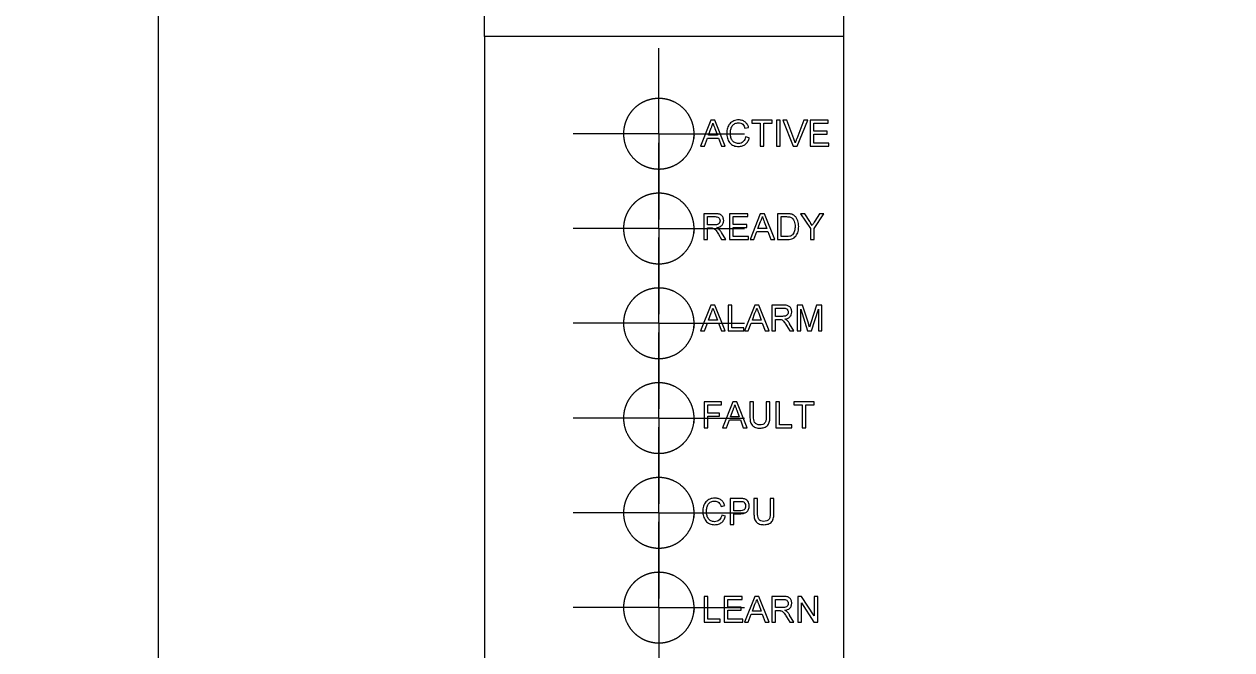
# Model space of a CAD drawing. Header units: millimetres. Extents: x -571 to 210, y 0 to 297.
# Drawn here: x 56.1 to 116, y 204.1 to 235.1 of the extents above; entities that cross this region are included whole.
import ezdxf

# ---------------------------------------------------------------- set-up
doc = ezdxf.new("R2010")
doc.units = ezdxf.units.MM
doc.styles.add('SLDTEXTSTYLE2', font='TXT', dxfattribs={"width": 0.605})
doc.dimstyles.new('SLDDIMSTYLE2', dxfattribs={"dimtxt": 2.568319, "dimasz": 3.5, "dimexe": 0, "dimexo": 0.0625, "dimgap": 0.64208, "dimtad": 2, "dimrnd": 1e-09, "dimzin": 12, "dimdsep": 46, "dimtxsty": 'SLDTEXTSTYLE2', "dimsah": 1, "dimcen": 0.09, "dimadec": 0, "dimazin": 0, "dimtfac": 1, "dimtofl": 0, "dimtmove": 0, "dimatfit": 3, "dimfxl": 1, "dimtolj": 1, "dimtzin": 12, "dimarcsym": 0})
doc.dimstyles.new('SLDDIMSTYLE4', dxfattribs={"dimtxt": 2.568319, "dimasz": 3.5, "dimexe": 0, "dimexo": 0.0625, "dimgap": 0.64208, "dimtad": 2, "dimrnd": 1e-09, "dimzin": 12, "dimdsep": 46, "dimtxsty": 'SLDTEXTSTYLE2', "dimblk1": 'NONE', "dimblk2": 'NONE', "dimsah": 1, "dimcen": 0.09, "dimadec": 0, "dimazin": 0, "dimtfac": 1, "dimtofl": 0, "dimtmove": 0, "dimatfit": 3, "dimldrblk": 'NONE', "dimfxl": 1, "dimtolj": 1, "dimtzin": 12, "dimarcsym": 0})

# ---------------------------------------------------------------- blocks, each defined once
blk = doc.blocks.new('*D5')
at = {"color": 7, "linetype": 'Continuous', "lineweight": 0}
for p, q in [((80.393, 253.925), (61.723, 253.925)), ((62.723, 99.683), (62.723, 253.925)), ((80.893, 99.683), (61.723, 99.683))]:
    blk.add_line(p, q, dxfattribs=at)
for points in [[(62.723, 253.925), (62.185, 250.425), (63.262, 250.425)], [(62.723, 99.683), (63.262, 103.183), (62.185, 103.183)]]:
    blk.add_solid(points, dxfattribs=at)
at = {"color": 7, "linetype": 'Continuous', "lineweight": 0, "insert": (59.313, 172.027), "char_height": 2.6458, "attachment_point": 1, "rotation": 90, "style": 'SLDTEXTSTYLE2'}
blk.add_mtext('154.24', dxfattribs=at)
blk = doc.blocks.new('SW_CENTERMARKSYMBOL_22')
at = {"color": 0, "linetype": 'Continuous', "lineweight": 0}
for p, q in [((0, 2.5), (0, 4.25)), ((0, 0), (0, 2.5)), ((-2.5, 0), (-4.25, 0)), ((0, 0), (-2.5, 0)), ((0, 0), (0, -2.5)), ((0, 0), (2.5, 0)), ((2.5, 0), (4.25, 0)), ((0, -2.5), (0, -4.25))]:
    blk.add_line(p, q, dxfattribs=at)
blk = doc.blocks.new('SW_CENTERMARKSYMBOL_23')
at = {"color": 0, "linetype": 'Continuous', "lineweight": 0}
for p, q in [((0, 2.5), (0, 4.25)), ((0, 0), (0, 2.5)), ((-2.5, 0), (-4.25, 0)), ((0, 0), (-2.5, 0)), ((0, 0), (0, -2.5)), ((0, 0), (2.5, 0)), ((2.5, 0), (4.25, 0)), ((0, -2.5), (0, -4.25))]:
    blk.add_line(p, q, dxfattribs=at)
blk = doc.blocks.new('SW_CENTERMARKSYMBOL_24')
at = {"color": 0, "linetype": 'Continuous', "lineweight": 0}
for p, q in [((0, 2.5), (0, 4.25)), ((0, 0), (0, 2.5)), ((-2.5, 0), (-4.25, 0)), ((0, 0), (-2.5, 0)), ((0, 0), (0, -2.5)), ((0, 0), (2.5, 0)), ((2.5, 0), (4.25, 0)), ((0, -2.5), (0, -4.25))]:
    blk.add_line(p, q, dxfattribs=at)
blk = doc.blocks.new('SW_CENTERMARKSYMBOL_25')
at = {"color": 0, "linetype": 'Continuous', "lineweight": 0}
for p, q in [((0, 2.5), (0, 4.25)), ((0, 0), (0, 2.5)), ((-2.5, 0), (-4.25, 0)), ((0, 0), (-2.5, 0)), ((0, 0), (0, -2.5)), ((0, 0), (2.5, 0)), ((2.5, 0), (4.25, 0)), ((0, -2.5), (0, -4.25))]:
    blk.add_line(p, q, dxfattribs=at)
blk = doc.blocks.new('SW_CENTERMARKSYMBOL_26')
at = {"color": 0, "linetype": 'Continuous', "lineweight": 0}
for p, q in [((0, 2.5), (0, 4.25)), ((0, 0), (0, 2.5)), ((-2.5, 0), (-4.25, 0)), ((0, 0), (-2.5, 0)), ((0, 0), (0, -2.5)), ((0, 0), (2.5, 0)), ((2.5, 0), (4.25, 0)), ((0, -2.5), (0, -4.25))]:
    blk.add_line(p, q, dxfattribs=at)
blk = doc.blocks.new('SW_CENTERMARKSYMBOL_27')
at = {"color": 0, "linetype": 'Continuous', "lineweight": 0}
for p, q in [((0, 2.5), (0, 4.25)), ((0, 0), (0, 2.5)), ((-2.5, 0), (-4.25, 0)), ((0, 0), (-2.5, 0)), ((0, 0), (0, -2.5)), ((0, 0), (2.5, 0)), ((2.5, 0), (4.25, 0)), ((0, -2.5), (0, -4.25))]:
    blk.add_line(p, q, dxfattribs=at)
blk = doc.blocks.new('*D36')
at = {"color": 7, "linetype": 'Continuous', "lineweight": 0, "attachment_point": 1, "rotation": 355.78908, "style": 'SLDTEXTSTYLE2'}
for s, insert, char_height in [('R', (118.071, 187.237), 2.646), ('719.48', (120.608, 187.05), 2.6458)]:
    blk.add_mtext(s, dxfattribs=dict(at, insert=insert, char_height=char_height))
blk = doc.blocks.new('_NONE')

msp = doc.modelspace()

# ---------------------------------------------------------------- linework, layer by layer
at = {"color": 7, "linetype": 'Continuous', "lineweight": 15}
for p, q in [((78.893, 234.525), (78.893, 251.425)), ((96.703, 251.425), (96.703, 234.525)), ((96.703, 234.525), (78.893, 234.525)), ((78.893, 234.525), (78.893, 102.631)), ((96.703, 234.525), (96.703, 102.631)), ((90.125, 230.375), (89.615, 229.091)), ((90.008, 229.634), (90.139, 229.99)), ((90.329, 230.375), (90.125, 230.375)), ((90.839, 229.091), (90.329, 230.375)), ((91.816, 229.98), (91.997, 230.018)), ((93.166, 230.375), (92.161, 230.375)), ((92.161, 230.375), (92.161, 230.227)), ((92.161, 230.227), (92.573, 230.227)), ((92.573, 230.227), (92.573, 229.091)), ((92.754, 230.227), (93.166, 230.227)), ((92.754, 229.091), (92.754, 230.227)), ((93.166, 230.227), (93.166, 230.375)), ((93.561, 230.375), (93.38, 230.375)), ((93.38, 230.375), (93.38, 229.091)), ((93.561, 229.091), (93.561, 230.375)), ((93.89, 230.375), (93.694, 230.375)), ((93.694, 230.375), (94.212, 229.091)), ((94.239, 229.455), (93.89, 230.375)), ((94.73, 230.375), (94.38, 229.455)), ((94.408, 229.091), (94.926, 230.375)), ((94.926, 230.375), (94.73, 230.375)), ((95.948, 230.375), (95.043, 230.375)), ((95.043, 230.375), (95.043, 229.091)), ((95.224, 230.227), (95.948, 230.227)), ((95.224, 229.832), (95.224, 230.227)), ((95.948, 230.227), (95.948, 230.375)), ((89.807, 229.091), (89.953, 229.486)), ((89.953, 229.486), (90.501, 229.486)), ((90.446, 229.634), (90.008, 229.634)), ((90.321, 229.972), (90.446, 229.634)), ((90.501, 229.486), (90.647, 229.091)), ((92.03, 229.502), (91.849, 229.544)), ((95.899, 229.832), (95.224, 229.832)), ((95.224, 229.684), (95.899, 229.684)), ((95.224, 229.239), (95.224, 229.684)), ((95.899, 229.684), (95.899, 229.832)), ((89.615, 229.091), (89.807, 229.091)), ((90.647, 229.091), (90.839, 229.091)), ((92.573, 229.091), (92.754, 229.091)), ((93.38, 229.091), (93.561, 229.091)), ((94.212, 229.091), (94.408, 229.091)), ((95.043, 229.091), (95.981, 229.091)), ((95.981, 229.239), (95.224, 229.239)), ((95.981, 229.091), (95.981, 229.239)), ((89.771, 225.741), (89.771, 224.457)), ((90.329, 225.741), (89.771, 225.741)), ((89.952, 225.593), (90.335, 225.593)), ((89.952, 225.181), (89.952, 225.593)), ((91.961, 225.741), (91.056, 225.741)), ((91.056, 225.741), (91.056, 224.457)), ((91.237, 225.593), (91.961, 225.593)), ((91.237, 225.198), (91.237, 225.593)), ((91.912, 225.198), (91.237, 225.198)), ((91.912, 225.049), (91.912, 225.198)), ((91.961, 225.593), (91.961, 225.741)), ((92.575, 225.741), (92.065, 224.457)), ((92.458, 225), (92.589, 225.356)), ((92.779, 225.741), (92.575, 225.741)), ((92.772, 225.338), (92.896, 225)), ((93.289, 224.457), (92.779, 225.741)), ((93.426, 225.741), (93.426, 224.457)), ((93.865, 225.741), (93.426, 225.741)), ((93.607, 225.593), (93.868, 225.593)), ((93.607, 224.605), (93.607, 225.593)), ((94.564, 225.741), (95.058, 225.001)), ((94.778, 225.741), (94.564, 225.741)), ((95.027, 225.348), (94.778, 225.741)), ((95.239, 225.001), (95.733, 225.741)), ((95.519, 225.741), (95.279, 225.363)), ((95.733, 225.741), (95.519, 225.741)), ((90.296, 225.181), (89.952, 225.181)), ((89.952, 225.033), (90.138, 225.033)), ((89.952, 224.457), (89.952, 225.033)), ((90.497, 224.728), (90.657, 224.457)), ((90.864, 224.457), (90.654, 224.811)), ((91.237, 225.049), (91.912, 225.049)), ((91.237, 224.605), (91.237, 225.049)), ((91.994, 224.605), (91.237, 224.605)), ((91.994, 224.457), (91.994, 224.605)), ((92.257, 224.457), (92.404, 224.852)), ((92.404, 224.852), (92.951, 224.852)), ((92.896, 225), (92.458, 225)), ((92.951, 224.852), (93.097, 224.457)), ((93.872, 224.605), (93.607, 224.605)), ((95.058, 225.001), (95.058, 224.457)), ((95.239, 224.457), (95.239, 225.001)), ((89.771, 224.457), (89.952, 224.457)), ((90.657, 224.457), (90.864, 224.457)), ((91.056, 224.457), (91.994, 224.457)), ((92.065, 224.457), (92.257, 224.457)), ((93.097, 224.457), (93.289, 224.457)), ((93.426, 224.457), (93.886, 224.457)), ((95.058, 224.457), (95.239, 224.457)), ((90.125, 221.208), (89.615, 219.924)), ((90.329, 221.208), (90.125, 221.208)), ((90.839, 219.924), (90.329, 221.208)), ((90.976, 221.208), (90.976, 219.924)), ((91.157, 221.208), (90.976, 221.208)), ((91.157, 220.072), (91.157, 221.208)), ((92.298, 221.208), (91.788, 219.924)), ((92.502, 221.208), (92.298, 221.208)), ((93.012, 219.924), (92.502, 221.208)), ((93.149, 221.208), (93.149, 219.924)), ((93.706, 221.208), (93.149, 221.208)), ((93.33, 221.06), (93.713, 221.06)), ((93.33, 220.648), (93.33, 221.06)), ((94.401, 221.208), (94.401, 219.924)), ((94.673, 221.208), (94.401, 221.208)), ((94.582, 221.01), (94.922, 219.924)), ((94.582, 219.924), (94.582, 221.01)), ((94.96, 220.307), (94.673, 221.208)), ((95.365, 221.208), (95.081, 220.322)), ((95.112, 219.924), (95.454, 221.01)), ((95.635, 221.208), (95.365, 221.208)), ((95.454, 221.01), (95.454, 219.924)), ((95.635, 219.924), (95.635, 221.208)), ((90.008, 220.467), (90.139, 220.822)), ((90.446, 220.467), (90.008, 220.467)), ((90.321, 220.804), (90.446, 220.467)), ((92.181, 220.467), (92.312, 220.822)), ((92.619, 220.467), (92.181, 220.467)), ((92.495, 220.804), (92.619, 220.467)), ((93.674, 220.648), (93.33, 220.648)), ((93.33, 220.5), (93.516, 220.5)), ((93.33, 219.924), (93.33, 220.5)), ((89.615, 219.924), (89.807, 219.924)), ((89.807, 219.924), (89.953, 220.319)), ((89.953, 220.319), (90.501, 220.319)), ((90.501, 220.319), (90.647, 219.924)), ((90.647, 219.924), (90.839, 219.924)), ((90.976, 219.924), (91.766, 219.924)), ((91.766, 220.072), (91.157, 220.072)), ((91.766, 219.924), (91.766, 220.072)), ((91.788, 219.924), (91.98, 219.924)), ((91.98, 219.924), (92.126, 220.319)), ((92.126, 220.319), (92.674, 220.319)), ((92.674, 220.319), (92.82, 219.924)), ((92.82, 219.924), (93.012, 219.924)), ((93.149, 219.924), (93.33, 219.924)), ((93.875, 220.195), (94.035, 219.924)), ((94.242, 219.924), (94.032, 220.278)), ((94.035, 219.924), (94.242, 219.924)), ((94.401, 219.924), (94.582, 219.924)), ((94.922, 219.924), (95.112, 219.924)), ((95.454, 219.924), (95.635, 219.924)), ((89.791, 216.405), (89.791, 215.121)), ((90.647, 216.405), (89.791, 216.405)), ((89.972, 216.257), (90.647, 216.257)), ((89.972, 215.845), (89.972, 216.257)), ((90.647, 216.257), (90.647, 216.405)), ((91.211, 216.405), (90.702, 215.121)), ((91.416, 216.405), (91.211, 216.405)), ((91.926, 215.121), (91.416, 216.405)), ((92.063, 216.405), (92.063, 215.666)), ((92.244, 216.405), (92.063, 216.405)), ((92.244, 215.675), (92.244, 216.405)), ((93.05, 216.405), (92.869, 216.405)), ((92.869, 216.405), (92.869, 215.675)), ((93.05, 215.666), (93.05, 216.405)), ((93.347, 216.405), (93.347, 215.121)), ((93.528, 216.405), (93.347, 216.405)), ((93.528, 215.269), (93.528, 216.405)), ((94.236, 216.405), (94.236, 216.257)), ((95.24, 216.405), (94.236, 216.405)), ((94.236, 216.257), (94.647, 216.257)), ((94.647, 216.257), (94.647, 215.121)), ((94.829, 216.257), (95.24, 216.257)), ((94.829, 215.121), (94.829, 216.257)), ((95.24, 216.257), (95.24, 216.405)), ((90.548, 215.845), (89.972, 215.845)), ((89.972, 215.697), (90.548, 215.697)), ((89.972, 215.121), (89.972, 215.697)), ((90.548, 215.697), (90.548, 215.845)), ((91.094, 215.664), (91.226, 216.02)), ((91.533, 215.664), (91.094, 215.664)), ((91.408, 216.002), (91.533, 215.664)), ((89.791, 215.121), (89.972, 215.121)), ((90.702, 215.121), (90.894, 215.121)), ((90.894, 215.121), (91.04, 215.516)), ((91.04, 215.516), (91.587, 215.516)), ((91.587, 215.516), (91.733, 215.121)), ((91.733, 215.121), (91.926, 215.121)), ((93.347, 215.121), (94.137, 215.121)), ((94.137, 215.269), (93.528, 215.269)), ((94.137, 215.121), (94.137, 215.269)), ((94.647, 215.121), (94.829, 215.121)), ((91.075, 211.618), (91.075, 210.334)), ((91.547, 211.618), (91.075, 211.618)), ((91.256, 211.47), (91.563, 211.47)), ((91.256, 211.009), (91.256, 211.47)), ((92.26, 211.618), (92.26, 210.88)), ((92.441, 211.618), (92.26, 211.618)), ((92.441, 210.888), (92.441, 211.618)), ((93.248, 211.618), (93.067, 211.618)), ((93.067, 211.618), (93.067, 210.888)), ((93.248, 210.88), (93.248, 211.618)), ((90.63, 211.223), (90.811, 211.262)), ((91.566, 211.009), (91.256, 211.009)), ((91.256, 210.861), (91.571, 210.861)), ((91.256, 210.334), (91.256, 210.861)), ((90.844, 210.745), (90.663, 210.787)), ((91.075, 210.334), (91.256, 210.334)), ((89.791, 206.763), (89.791, 205.479)), ((89.972, 206.763), (89.791, 206.763)), ((89.972, 205.627), (89.972, 206.763)), ((91.684, 206.763), (90.779, 206.763)), ((90.779, 206.763), (90.779, 205.479)), ((91.684, 206.615), (91.684, 206.763)), ((92.298, 206.763), (91.788, 205.479)), ((92.502, 206.763), (92.298, 206.763)), ((93.012, 205.479), (92.502, 206.763)), ((93.149, 206.763), (93.149, 205.479)), ((93.706, 206.763), (93.149, 206.763)), ((94.433, 206.763), (94.433, 205.479)), ((94.625, 206.763), (94.433, 206.763)), ((95.24, 205.805), (94.625, 206.763)), ((95.421, 206.763), (95.24, 206.763)), ((95.24, 206.763), (95.24, 205.805)), ((95.421, 205.479), (95.421, 206.763)), ((90.96, 206.615), (91.684, 206.615)), ((90.96, 206.22), (90.96, 206.615)), ((91.635, 206.22), (90.96, 206.22)), ((90.96, 206.072), (91.635, 206.072)), ((90.96, 205.627), (90.96, 206.072)), ((91.635, 206.072), (91.635, 206.22)), ((92.181, 206.022), (92.312, 206.378)), ((92.495, 206.36), (92.619, 206.022)), ((93.33, 206.615), (93.713, 206.615)), ((93.33, 206.204), (93.33, 206.615)), ((93.674, 206.204), (93.33, 206.204)), ((93.33, 206.055), (93.516, 206.055)), ((93.33, 205.479), (93.33, 206.055)), ((94.615, 206.437), (95.23, 205.479)), ((94.615, 205.479), (94.615, 206.437)), ((89.791, 205.479), (90.581, 205.479)), ((90.581, 205.627), (89.972, 205.627)), ((90.581, 205.479), (90.581, 205.627)), ((90.779, 205.479), (91.717, 205.479)), ((91.717, 205.627), (90.96, 205.627)), ((91.717, 205.479), (91.717, 205.627)), ((91.788, 205.479), (91.98, 205.479)), ((91.98, 205.479), (92.126, 205.874)), ((92.126, 205.874), (92.674, 205.874)), ((92.619, 206.022), (92.181, 206.022)), ((92.674, 205.874), (92.82, 205.479)), ((92.82, 205.479), (93.012, 205.479)), ((93.149, 205.479), (93.33, 205.479)), ((93.875, 205.75), (94.035, 205.479)), ((94.242, 205.479), (94.032, 205.834)), ((94.035, 205.479), (94.242, 205.479)), ((94.433, 205.479), (94.615, 205.479)), ((95.23, 205.479), (95.421, 205.479))]:
    msp.add_line(p, q, dxfattribs=at)
for points, knots in [([(89.293, 229.474), (89.293, 229.82), (89.281, 229.934), (89.237, 230.158), (89.203, 230.269), (89.115, 230.481), (89.062, 230.581), (88.935, 230.771), (88.861, 230.862), (88.618, 231.104), (88.423, 231.234), (88.002, 231.409), (87.772, 231.455), (87.429, 231.455), (87.313, 231.443), (87.089, 231.399), (86.98, 231.366), (86.768, 231.278), (86.665, 231.223), (86.476, 231.097), (86.387, 231.024), (86.224, 230.861), (86.151, 230.773), (86.025, 230.583), (85.97, 230.481), (85.882, 230.269), (85.849, 230.16), (85.804, 229.936), (85.793, 229.82), (85.792, 229.477), (85.838, 229.247), (86.012, 228.825), (86.143, 228.63), (86.384, 228.388), (86.474, 228.314), (86.665, 228.186), (86.765, 228.133), (86.977, 228.045), (87.088, 228.011), (87.312, 227.966), (87.425, 227.955), (87.772, 227.954), (87.999, 228), (88.317, 228.131), (88.418, 228.185), (88.608, 228.312), (88.698, 228.386), (88.941, 228.628), (89.071, 228.823), (89.246, 229.244), (89.293, 229.474), (89.293, 229.82)], [-0.0625, -0.0625, 0, 0, 0.03125, 0.03125, 0.0625, 0.0625, 0.09375, 0.09375, 0.125, 0.125, 0.1875, 0.1875, 0.25, 0.25, 0.28125, 0.28125, 0.3125, 0.3125, 0.34375, 0.34375, 0.375, 0.375, 0.40625, 0.40625, 0.4375, 0.4375, 0.46875, 0.46875, 0.5, 0.5, 0.5625, 0.5625, 0.625, 0.625, 0.65625, 0.65625, 0.6875, 0.6875, 0.71875, 0.71875, 0.75, 0.75, 0.8125, 0.8125, 0.84375, 0.84375, 0.875, 0.875, 0.9375, 0.9375, 1, 1, 1.03125, 1.03125]), ([(90.139, 229.99), (90.149, 230.009), (90.158, 230.028), (90.167, 230.047), (90.176, 230.066), (90.184, 230.086), (90.191, 230.106), (90.206, 230.145), (90.217, 230.186), (90.227, 230.227)], [0, 0, 0, 0, 0.0000634621, 0.0000634621, 0.0000634621, 0.000126978, 0.000126978, 0.000126978, 0.0002537667, 0.0002537667, 0.0002537667, 0.0002537667]), ([(90.227, 230.227), (90.235, 230.206), (90.243, 230.185), (90.251, 230.163), (90.258, 230.142), (90.266, 230.121), (90.274, 230.099), (90.29, 230.057), (90.306, 230.014), (90.321, 229.972)], [0, 0, 0, 0, 0.0000680315, 0.0000680315, 0.0000680315, 0.0001360591, 0.0001360591, 0.0001360591, 0.0002720901, 0.0002720901, 0.0002720901, 0.0002720901]), ([(91.502, 230.392), (91.419, 230.39), (91.339, 230.377), (91.185, 230.314), (91.115, 230.266), (91.007, 230.141), (90.968, 230.066), (90.92, 229.909), (90.912, 229.825), (90.91, 229.743)], [0, 0, 0, 0, 0.25, 0.25, 0.5, 0.5, 0.75, 0.75, 1, 1, 1, 1]), ([(91.091, 229.743), (91.093, 229.804), (91.098, 229.864), (91.125, 229.982), (91.145, 230.04), (91.215, 230.141), (91.262, 230.181), (91.371, 230.233), (91.432, 230.243), (91.493, 230.243)], [0, 0, 0, 0, 0.25, 0.25, 0.5, 0.5, 0.75, 0.75, 1, 1, 1, 1]), ([(91.493, 230.243), (91.531, 230.243), (91.568, 230.239), (91.64, 230.216), (91.674, 230.198), (91.76, 230.123), (91.793, 230.052), (91.816, 229.98)], [0, 0, 0, 0, 0.25, 0.25, 0.5, 0.5, 1, 1, 1, 1]), ([(91.997, 230.018), (91.98, 230.072), (91.96, 230.124), (91.901, 230.218), (91.862, 230.26), (91.773, 230.328), (91.722, 230.354), (91.615, 230.385), (91.558, 230.391), (91.502, 230.392)], [0, 0, 0, 0, 0.25, 0.25, 0.5, 0.5, 0.75, 0.75, 1, 1, 1, 1]), ([(90.91, 229.743), (90.911, 229.658), (90.921, 229.574), (90.968, 229.412), (91.003, 229.333), (91.108, 229.199), (91.177, 229.146), (91.335, 229.085), (91.421, 229.076), (91.505, 229.075)], [0, 0, 0, 0, 0.25, 0.25, 0.5, 0.5, 0.75, 0.75, 1, 1, 1, 1]), ([(91.489, 229.223), (91.427, 229.224), (91.366, 229.237), (91.256, 229.293), (91.208, 229.334), (91.141, 229.438), (91.122, 229.498), (91.097, 229.619), (91.092, 229.681), (91.091, 229.743)], [0, 0, 0, 0, 0.25, 0.25, 0.5, 0.5, 0.75, 0.75, 1, 1, 1, 1]), ([(91.849, 229.544), (91.839, 229.501), (91.826, 229.459), (91.789, 229.38), (91.763, 229.344), (91.698, 229.283), (91.661, 229.26), (91.577, 229.229), (91.533, 229.224), (91.489, 229.223)], [0, 0, 0, 0, 0.25, 0.25, 0.5, 0.5, 0.75, 0.75, 1, 1, 1, 1]), ([(91.505, 229.075), (91.567, 229.076), (91.628, 229.082), (91.745, 229.12), (91.8, 229.15), (91.895, 229.229), (91.933, 229.278), (91.994, 229.385), (92.014, 229.443), (92.03, 229.502)], [0, 0, 0, 0, 0.25, 0.25, 0.5, 0.5, 0.75, 0.75, 1, 1, 1, 1]), ([(94.31, 229.247), (94.305, 229.265), (94.299, 229.282), (94.294, 229.3), (94.289, 229.317), (94.283, 229.335), (94.277, 229.352), (94.265, 229.386), (94.252, 229.421), (94.239, 229.455)], [0, 0, 0, 0, 0.0000547703, 0.0000547703, 0.0000547703, 0.0001095465, 0.0001095465, 0.0001095465, 0.0002190706, 0.0002190706, 0.0002190706, 0.0002190706]), ([(94.38, 229.455), (94.373, 229.438), (94.367, 229.421), (94.361, 229.403), (94.355, 229.386), (94.348, 229.369), (94.343, 229.352), (94.331, 229.317), (94.32, 229.282), (94.31, 229.247)], [0, 0, 0, 0, 0.000054714, 0.000054714, 0.000054714, 0.000109433, 0.000109433, 0.000109433, 0.000218824, 0.000218824, 0.000218824, 0.000218824]), ([(89.293, 224.774), (89.293, 225.12), (89.281, 225.234), (89.237, 225.458), (89.203, 225.569), (89.115, 225.781), (89.062, 225.881), (88.935, 226.071), (88.861, 226.162), (88.618, 226.404), (88.423, 226.534), (88.002, 226.709), (87.772, 226.755), (87.429, 226.755), (87.313, 226.743), (87.089, 226.699), (86.98, 226.666), (86.768, 226.578), (86.665, 226.523), (86.476, 226.397), (86.387, 226.324), (86.224, 226.161), (86.151, 226.073), (86.025, 225.883), (85.97, 225.781), (85.882, 225.569), (85.849, 225.46), (85.804, 225.235), (85.793, 225.12), (85.792, 224.777), (85.838, 224.547), (86.012, 224.125), (86.143, 223.93), (86.384, 223.688), (86.474, 223.614), (86.665, 223.486), (86.765, 223.433), (86.977, 223.345), (87.088, 223.311), (87.312, 223.266), (87.425, 223.255), (87.772, 223.254), (87.999, 223.3), (88.317, 223.431), (88.418, 223.485), (88.608, 223.612), (88.698, 223.686), (88.941, 223.928), (89.071, 224.123), (89.246, 224.544), (89.293, 224.774), (89.293, 225.12)], [-0.0625, -0.0625, 0, 0, 0.03125, 0.03125, 0.0625, 0.0625, 0.09375, 0.09375, 0.125, 0.125, 0.1875, 0.1875, 0.25, 0.25, 0.28125, 0.28125, 0.3125, 0.3125, 0.34375, 0.34375, 0.375, 0.375, 0.40625, 0.40625, 0.4375, 0.4375, 0.46875, 0.46875, 0.5, 0.5, 0.5625, 0.5625, 0.625, 0.625, 0.65625, 0.65625, 0.6875, 0.6875, 0.71875, 0.71875, 0.75, 0.75, 0.8125, 0.8125, 0.84375, 0.84375, 0.875, 0.875, 0.9375, 0.9375, 1, 1, 1.03125, 1.03125]), ([(90.578, 225.391), (90.577, 225.357), (90.571, 225.324), (90.542, 225.263), (90.52, 225.237), (90.463, 225.201), (90.43, 225.192), (90.363, 225.183), (90.33, 225.182), (90.296, 225.181)], [0, 0, 0, 0, 0.25, 0.25, 0.5, 0.5, 0.75, 0.75, 1, 1, 1, 1]), ([(90.759, 225.395), (90.758, 225.448), (90.749, 225.5), (90.707, 225.597), (90.675, 225.642), (90.591, 225.705), (90.538, 225.721), (90.434, 225.739), (90.381, 225.741), (90.329, 225.741)], [0, 0, 0, 0, 0.25, 0.25, 0.5, 0.5, 0.75, 0.75, 1, 1, 1, 1]), ([(90.335, 225.593), (90.395, 225.592), (90.458, 225.585), (90.529, 225.53), (90.548, 225.505), (90.573, 225.451), (90.577, 225.421), (90.578, 225.391)], [0, 0, 0, 0, 0.5, 0.5, 0.75, 0.75, 1, 1, 1, 1]), ([(90.419, 225.049), (90.463, 225.057), (90.506, 225.065), (90.588, 225.098), (90.629, 225.121), (90.693, 225.183), (90.719, 225.221), (90.752, 225.305), (90.758, 225.349), (90.759, 225.395)], [0, 0, 0, 0, 0.25, 0.25, 0.5, 0.5, 0.75, 0.75, 1, 1, 1, 1]), ([(92.589, 225.356), (92.599, 225.374), (92.608, 225.393), (92.617, 225.413), (92.626, 225.432), (92.634, 225.452), (92.641, 225.471), (92.656, 225.511), (92.667, 225.552), (92.677, 225.593)], [0, 0, 0, 0, 0.0000634621, 0.0000634621, 0.0000634621, 0.000126978, 0.000126978, 0.000126978, 0.0002537801, 0.0002537801, 0.0002537801, 0.0002537801]), ([(92.677, 225.593), (92.685, 225.571), (92.693, 225.55), (92.701, 225.529), (92.709, 225.508), (92.716, 225.486), (92.724, 225.465), (92.74, 225.423), (92.756, 225.38), (92.772, 225.338)], [0, 0, 0, 0, 0.0000680315, 0.0000680315, 0.0000680315, 0.0001360591, 0.0001360591, 0.0001360591, 0.0002721045, 0.0002721045, 0.0002721045, 0.0002721045]), ([(94.092, 225.722), (94.074, 225.727), (94.055, 225.73), (94.036, 225.732), (94.017, 225.735), (93.998, 225.736), (93.979, 225.738), (93.941, 225.74), (93.903, 225.741), (93.865, 225.741)], [0, 0, 0, 0, 0.000057111, 0.000057111, 0.000057111, 0.0001141291, 0.0001141291, 0.0001141291, 0.0002279066, 0.0002279066, 0.0002279066, 0.0002279066]), ([(94.08, 225.566), (94.163, 225.53), (94.224, 225.456), (94.292, 225.29), (94.298, 225.198), (94.299, 225.109)], [0, 0, 0, 0, 0.5, 0.5, 1, 1, 1, 1]), ([(94.279, 225.631), (94.252, 225.652), (94.223, 225.673), (94.16, 225.704), (94.126, 225.714), (94.092, 225.722)], [0, 0, 0, 0, 0.5, 0.5, 1, 1, 1, 1]), ([(94.48, 225.106), (94.479, 225.203), (94.468, 225.301), (94.422, 225.436), (94.401, 225.481), (94.348, 225.563), (94.316, 225.598), (94.279, 225.631)], [0, 0, 0, 0, 0.5, 0.5, 0.75, 0.75, 1, 1, 1, 1]), ([(95.149, 225.157), (95.129, 225.189), (95.108, 225.221), (95.088, 225.253), (95.078, 225.269), (95.068, 225.285), (95.058, 225.301), (95.048, 225.317), (95.038, 225.332), (95.027, 225.348)], [0, 0, 0, 0, 0.0001132251, 0.0001132251, 0.0001132251, 0.000169838, 0.000169838, 0.000169838, 0.0002264509, 0.0002264509, 0.0002264509, 0.0002264509]), ([(95.279, 225.363), (95.258, 225.329), (95.236, 225.294), (95.214, 225.26), (95.203, 225.243), (95.192, 225.226), (95.182, 225.209), (95.171, 225.191), (95.16, 225.174), (95.149, 225.157)], [0, 0, 0, 0, 0.0001218969, 0.0001218969, 0.0001218969, 0.0001828456, 0.0001828456, 0.0001828456, 0.0002437946, 0.0002437946, 0.0002437946, 0.0002437946]), ([(90.138, 225.033), (90.145, 225.033), (90.153, 225.033), (90.16, 225.033), (90.168, 225.033), (90.175, 225.032), (90.183, 225.032), (90.198, 225.031), (90.213, 225.03), (90.227, 225.027)], [0, 0, 0, 0, 0.00002242502, 0.00002242502, 0.00002242502, 0.00004485882, 0.00004485882, 0.00004485882, 0.00008961254, 0.00008961254, 0.00008961254, 0.00008961254]), ([(90.227, 225.027), (90.26, 225.017), (90.291, 225.002), (90.344, 224.957), (90.365, 224.929), (90.426, 224.846), (90.461, 224.787), (90.497, 224.728)], [0, 0, 0, 0, 0.25, 0.25, 0.5, 0.5, 1, 1, 1, 1]), ([(90.518, 224.986), (90.511, 224.993), (90.503, 224.999), (90.495, 225.005), (90.487, 225.011), (90.479, 225.016), (90.471, 225.021), (90.454, 225.032), (90.436, 225.041), (90.419, 225.049)], [0, 0, 0, 0, 0.0000297032, 0.0000297032, 0.0000297032, 0.0000594422, 0.0000594422, 0.0000594422, 0.0001185907, 0.0001185907, 0.0001185907, 0.0001185907]), ([(90.654, 224.811), (90.644, 224.827), (90.635, 224.843), (90.624, 224.858), (90.614, 224.874), (90.604, 224.889), (90.592, 224.904), (90.57, 224.933), (90.545, 224.96), (90.518, 224.986)], [0, 0, 0, 0, 0.0000555663, 0.0000555663, 0.0000555663, 0.0001111879, 0.0001111879, 0.0001111879, 0.0002221809, 0.0002221809, 0.0002221809, 0.0002221809]), ([(94.175, 224.696), (94.136, 224.658), (94.086, 224.632), (93.981, 224.608), (93.926, 224.606), (93.872, 224.605)], [0, 0, 0, 0, 0.5, 0.5, 1, 1, 1, 1]), ([(93.886, 224.457), (93.97, 224.458), (94.054, 224.465), (94.174, 224.504), (94.212, 224.522), (94.282, 224.57), (94.312, 224.6), (94.392, 224.698), (94.426, 224.776), (94.472, 224.939), (94.479, 225.022), (94.48, 225.106)], [0, 0, 0, 0, 0.25, 0.25, 0.375, 0.375, 0.5, 0.5, 0.75, 0.75, 1, 1, 1, 1]), ([(94.299, 225.109), (94.298, 225.035), (94.293, 224.961), (94.266, 224.854), (94.254, 224.82), (94.221, 224.754), (94.2, 224.724), (94.175, 224.696)], [0, 0, 0, 0, 0.5, 0.5, 0.75, 0.75, 1, 1, 1, 1]), ([(89.293, 220.074), (89.293, 220.42), (89.281, 220.534), (89.237, 220.758), (89.203, 220.869), (89.115, 221.081), (89.062, 221.181), (88.935, 221.371), (88.861, 221.462), (88.618, 221.704), (88.423, 221.834), (88.002, 222.009), (87.772, 222.055), (87.429, 222.055), (87.313, 222.043), (87.089, 221.999), (86.98, 221.966), (86.768, 221.878), (86.665, 221.823), (86.476, 221.697), (86.387, 221.624), (86.224, 221.461), (86.151, 221.372), (86.025, 221.183), (85.97, 221.081), (85.882, 220.869), (85.849, 220.76), (85.804, 220.535), (85.793, 220.419), (85.792, 220.077), (85.838, 219.847), (86.012, 219.425), (86.143, 219.23), (86.384, 218.988), (86.474, 218.914), (86.665, 218.787), (86.765, 218.733), (86.977, 218.645), (87.088, 218.611), (87.312, 218.566), (87.425, 218.555), (87.772, 218.554), (87.999, 218.6), (88.317, 218.731), (88.418, 218.785), (88.608, 218.912), (88.698, 218.986), (88.941, 219.228), (89.071, 219.423), (89.246, 219.844), (89.293, 220.074), (89.293, 220.42)], [-0.0625, -0.0625, 0, 0, 0.03125, 0.03125, 0.0625, 0.0625, 0.09375, 0.09375, 0.125, 0.125, 0.1875, 0.1875, 0.25, 0.25, 0.28125, 0.28125, 0.3125, 0.3125, 0.34375, 0.34375, 0.375, 0.375, 0.40625, 0.40625, 0.4375, 0.4375, 0.46875, 0.46875, 0.5, 0.5, 0.5625, 0.5625, 0.625, 0.625, 0.65625, 0.65625, 0.6875, 0.6875, 0.71875, 0.71875, 0.75, 0.75, 0.8125, 0.8125, 0.84375, 0.84375, 0.875, 0.875, 0.9375, 0.9375, 1, 1, 1.03125, 1.03125]), ([(90.139, 220.822), (90.149, 220.841), (90.158, 220.86), (90.167, 220.88), (90.176, 220.899), (90.184, 220.919), (90.191, 220.938), (90.206, 220.978), (90.217, 221.019), (90.227, 221.06)], [0, 0, 0, 0, 0.0000634621, 0.0000634621, 0.0000634621, 0.000126978, 0.000126978, 0.000126978, 0.0002538021, 0.0002538021, 0.0002538021, 0.0002538021]), ([(90.227, 221.06), (90.235, 221.038), (90.243, 221.017), (90.251, 220.996), (90.258, 220.975), (90.266, 220.953), (90.274, 220.932), (90.282, 220.911), (90.29, 220.889), (90.298, 220.868), (90.306, 220.847), (90.314, 220.826), (90.321, 220.804)], [0, 0, 0, 0, 0.0000680338, 0.0000680338, 0.0000680338, 0.0001360637, 0.0001360637, 0.0001360637, 0.000204096, 0.000204096, 0.000204096, 0.0002721283, 0.0002721283, 0.0002721283, 0.0002721283]), ([(92.312, 220.822), (92.322, 220.841), (92.331, 220.86), (92.34, 220.88), (92.349, 220.899), (92.357, 220.919), (92.364, 220.938), (92.379, 220.978), (92.39, 221.019), (92.4, 221.06)], [0, 0, 0, 0, 0.0000634621, 0.0000634621, 0.0000634621, 0.000126978, 0.000126978, 0.000126978, 0.0002538021, 0.0002538021, 0.0002538021, 0.0002538021]), ([(92.4, 221.06), (92.408, 221.038), (92.416, 221.017), (92.424, 220.996), (92.432, 220.975), (92.439, 220.953), (92.447, 220.932), (92.455, 220.911), (92.463, 220.889), (92.471, 220.868), (92.479, 220.847), (92.487, 220.826), (92.495, 220.804)], [0, 0, 0, 0, 0.0000680338, 0.0000680338, 0.0000680338, 0.0001360637, 0.0001360637, 0.0001360637, 0.000204096, 0.000204096, 0.000204096, 0.0002721283, 0.0002721283, 0.0002721283, 0.0002721283]), ([(94.137, 220.862), (94.135, 220.914), (94.127, 220.967), (94.084, 221.064), (94.053, 221.109), (93.969, 221.172), (93.916, 221.188), (93.812, 221.206), (93.759, 221.207), (93.706, 221.208)], [0, 0, 0, 0, 0.25, 0.25, 0.5, 0.5, 0.75, 0.75, 1, 1, 1, 1]), ([(93.713, 221.06), (93.773, 221.059), (93.836, 221.052), (93.907, 220.997), (93.926, 220.972), (93.951, 220.918), (93.955, 220.888), (93.956, 220.858)], [0, 0, 0, 0, 0.5, 0.5, 0.75, 0.75, 1, 1, 1, 1]), ([(93.516, 220.5), (93.523, 220.5), (93.531, 220.5), (93.538, 220.5), (93.546, 220.5), (93.553, 220.499), (93.561, 220.499), (93.576, 220.498), (93.59, 220.497), (93.605, 220.494)], [0, 0, 0, 0, 0.00002242502, 0.00002242502, 0.00002242502, 0.00004485882, 0.00004485882, 0.00004485882, 0.00008961261, 0.00008961261, 0.00008961261, 0.00008961261]), ([(93.605, 220.494), (93.638, 220.483), (93.669, 220.469), (93.722, 220.424), (93.743, 220.396), (93.804, 220.313), (93.839, 220.254), (93.875, 220.195)], [0, 0, 0, 0, 0.25, 0.25, 0.5, 0.5, 1, 1, 1, 1]), ([(93.956, 220.858), (93.955, 220.824), (93.948, 220.791), (93.92, 220.73), (93.897, 220.704), (93.841, 220.668), (93.808, 220.659), (93.741, 220.65), (93.708, 220.649), (93.674, 220.648)], [0, 0, 0, 0, 0.25, 0.25, 0.5, 0.5, 0.75, 0.75, 1, 1, 1, 1]), ([(93.796, 220.516), (93.841, 220.524), (93.884, 220.532), (93.966, 220.565), (94.006, 220.588), (94.071, 220.649), (94.096, 220.688), (94.13, 220.771), (94.136, 220.816), (94.137, 220.862)], [0, 0, 0, 0, 0.25, 0.25, 0.5, 0.5, 0.75, 0.75, 1, 1, 1, 1]), ([(93.896, 220.453), (93.889, 220.459), (93.881, 220.466), (93.873, 220.472), (93.865, 220.478), (93.857, 220.483), (93.849, 220.488), (93.832, 220.499), (93.814, 220.507), (93.796, 220.516)], [0, 0, 0, 0, 0.0000297032, 0.0000297032, 0.0000297032, 0.0000594422, 0.0000594422, 0.0000594422, 0.0001185942, 0.0001185942, 0.0001185942, 0.0001185942]), ([(94.032, 220.278), (94.022, 220.294), (94.012, 220.31), (94.002, 220.325), (93.992, 220.341), (93.981, 220.356), (93.97, 220.371), (93.948, 220.4), (93.923, 220.427), (93.896, 220.453)], [0, 0, 0, 0, 0.0000555663, 0.0000555663, 0.0000555663, 0.0001111879, 0.0001111879, 0.0001111879, 0.0002221953, 0.0002221953, 0.0002221953, 0.0002221953]), ([(95.018, 220.118), (95.009, 220.15), (94.999, 220.181), (94.989, 220.213), (94.985, 220.228), (94.98, 220.244), (94.975, 220.26), (94.97, 220.275), (94.965, 220.291), (94.96, 220.307)], [0, 0, 0, 0, 0.0000986329, 0.0000986329, 0.0000986329, 0.0001479571, 0.0001479571, 0.0001479571, 0.0001972815, 0.0001972815, 0.0001972815, 0.0001972815]), ([(95.081, 220.322), (95.07, 220.288), (95.06, 220.254), (95.049, 220.22), (95.044, 220.203), (95.038, 220.186), (95.033, 220.169), (95.028, 220.152), (95.023, 220.135), (95.018, 220.118)], [0, 0, 0, 0, 0.0001067726, 0.0001067726, 0.0001067726, 0.00016016, 0.00016016, 0.00016016, 0.0002135454, 0.0002135454, 0.0002135454, 0.0002135454]), ([(89.293, 215.374), (89.293, 215.72), (89.281, 215.834), (89.237, 216.058), (89.203, 216.169), (89.115, 216.381), (89.062, 216.481), (88.935, 216.671), (88.861, 216.761), (88.618, 217.004), (88.423, 217.134), (88.002, 217.309), (87.772, 217.355), (87.429, 217.355), (87.313, 217.343), (87.089, 217.299), (86.98, 217.266), (86.768, 217.178), (86.665, 217.123), (86.476, 216.997), (86.387, 216.924), (86.224, 216.761), (86.151, 216.672), (86.025, 216.483), (85.97, 216.381), (85.882, 216.169), (85.849, 216.06), (85.804, 215.835), (85.793, 215.719), (85.792, 215.377), (85.838, 215.147), (86.012, 214.725), (86.143, 214.53), (86.384, 214.288), (86.474, 214.214), (86.665, 214.087), (86.765, 214.033), (86.977, 213.945), (87.088, 213.911), (87.312, 213.866), (87.425, 213.855), (87.772, 213.854), (87.999, 213.9), (88.317, 214.031), (88.418, 214.085), (88.608, 214.212), (88.698, 214.286), (88.941, 214.528), (89.071, 214.723), (89.246, 215.144), (89.293, 215.374), (89.293, 215.72)], [-0.0625, -0.0625, 0, 0, 0.03125, 0.03125, 0.0625, 0.0625, 0.09375, 0.09375, 0.125, 0.125, 0.1875, 0.1875, 0.25, 0.25, 0.28125, 0.28125, 0.3125, 0.3125, 0.34375, 0.34375, 0.375, 0.375, 0.40625, 0.40625, 0.4375, 0.4375, 0.46875, 0.46875, 0.5, 0.5, 0.5625, 0.5625, 0.625, 0.625, 0.65625, 0.65625, 0.6875, 0.6875, 0.71875, 0.71875, 0.75, 0.75, 0.8125, 0.8125, 0.84375, 0.84375, 0.875, 0.875, 0.9375, 0.9375, 1, 1, 1.03125, 1.03125]), ([(91.226, 216.02), (91.235, 216.039), (91.245, 216.058), (91.254, 216.077), (91.262, 216.096), (91.27, 216.116), (91.277, 216.136), (91.292, 216.175), (91.304, 216.216), (91.314, 216.257)], [0, 0, 0, 0, 0.0000634621, 0.0000634621, 0.0000634621, 0.000126978, 0.000126978, 0.000126978, 0.000253835, 0.000253835, 0.000253835, 0.000253835]), ([(91.314, 216.257), (91.321, 216.236), (91.329, 216.215), (91.337, 216.193), (91.345, 216.172), (91.353, 216.151), (91.361, 216.129), (91.369, 216.108), (91.376, 216.087), (91.384, 216.066), (91.392, 216.044), (91.4, 216.023), (91.408, 216.002)], [0, 0, 0, 0, 0.0000680427, 0.0000680427, 0.0000680427, 0.0001360814, 0.0001360814, 0.0001360814, 0.0002041226, 0.0002041226, 0.0002041226, 0.0002721638, 0.0002721638, 0.0002721638, 0.0002721638]), ([(92.063, 215.666), (92.063, 215.594), (92.067, 215.522), (92.094, 215.379), (92.12, 215.308), (92.212, 215.197), (92.276, 215.157), (92.414, 215.112), (92.487, 215.106), (92.56, 215.105)], [0, 0, 0, 0, 0.25, 0.25, 0.5, 0.5, 0.75, 0.75, 1, 1, 1, 1]), ([(92.546, 215.269), (92.497, 215.271), (92.447, 215.277), (92.358, 215.316), (92.319, 215.348), (92.267, 215.432), (92.257, 215.481), (92.245, 215.578), (92.244, 215.626), (92.244, 215.675)], [0, 0, 0, 0, 0.25, 0.25, 0.5, 0.5, 0.75, 0.75, 1, 1, 1, 1]), ([(92.869, 215.675), (92.869, 215.624), (92.867, 215.574), (92.852, 215.473), (92.841, 215.423), (92.788, 215.336), (92.743, 215.306), (92.648, 215.274), (92.596, 215.27), (92.546, 215.269)], [0, 0, 0, 0, 0.25, 0.25, 0.5, 0.5, 0.75, 0.75, 1, 1, 1, 1]), ([(92.56, 215.105), (92.632, 215.105), (92.703, 215.113), (92.84, 215.16), (92.901, 215.202), (92.993, 215.311), (93.019, 215.382), (93.047, 215.523), (93.05, 215.595), (93.05, 215.666)], [0, 0, 0, 0, 0.25, 0.25, 0.5, 0.5, 0.75, 0.75, 1, 1, 1, 1]), ([(89.293, 210.674), (89.293, 211.02), (89.281, 211.134), (89.237, 211.358), (89.203, 211.469), (89.115, 211.681), (89.062, 211.781), (88.935, 211.971), (88.861, 212.061), (88.619, 212.304), (88.423, 212.434), (88.002, 212.609), (87.772, 212.655), (87.429, 212.655), (87.313, 212.643), (87.089, 212.599), (86.98, 212.566), (86.768, 212.478), (86.665, 212.423), (86.476, 212.297), (86.387, 212.224), (86.224, 212.061), (86.151, 211.972), (86.025, 211.783), (85.97, 211.681), (85.882, 211.469), (85.849, 211.36), (85.804, 211.135), (85.793, 211.019), (85.792, 210.677), (85.838, 210.447), (86.012, 210.026), (86.143, 209.83), (86.384, 209.588), (86.474, 209.514), (86.665, 209.387), (86.765, 209.333), (86.977, 209.245), (87.088, 209.211), (87.312, 209.166), (87.425, 209.155), (87.772, 209.154), (87.999, 209.2), (88.317, 209.331), (88.418, 209.385), (88.608, 209.512), (88.698, 209.586), (88.941, 209.828), (89.071, 210.023), (89.246, 210.444), (89.293, 210.674), (89.293, 211.02)], [-0.0625, -0.0625, 0, 0, 0.03125, 0.03125, 0.0625, 0.0625, 0.09375, 0.09375, 0.125, 0.125, 0.1875, 0.1875, 0.25, 0.25, 0.28125, 0.28125, 0.3125, 0.3125, 0.34375, 0.34375, 0.375, 0.375, 0.40625, 0.40625, 0.4375, 0.4375, 0.46875, 0.46875, 0.5, 0.5, 0.5625, 0.5625, 0.625, 0.625, 0.65625, 0.65625, 0.6875, 0.6875, 0.71875, 0.71875, 0.75, 0.75, 0.8125, 0.8125, 0.84375, 0.84375, 0.875, 0.875, 0.9375, 0.9375, 1, 1, 1.03125, 1.03125]), ([(90.317, 211.635), (90.234, 211.633), (90.153, 211.621), (89.999, 211.557), (89.929, 211.509), (89.822, 211.384), (89.783, 211.309), (89.735, 211.152), (89.726, 211.069), (89.725, 210.986)], [0, 0, 0, 0, 0.25, 0.25, 0.5, 0.5, 0.75, 0.75, 1, 1, 1, 1]), ([(89.906, 210.987), (89.907, 211.047), (89.913, 211.107), (89.94, 211.225), (89.96, 211.283), (90.029, 211.384), (90.077, 211.425), (90.185, 211.476), (90.247, 211.486), (90.308, 211.487)], [0, 0, 0, 0, 0.25, 0.25, 0.5, 0.5, 0.75, 0.75, 1, 1, 1, 1]), ([(90.308, 211.487), (90.346, 211.486), (90.383, 211.482), (90.454, 211.459), (90.488, 211.441), (90.574, 211.366), (90.607, 211.295), (90.63, 211.223)], [0, 0, 0, 0, 0.25, 0.25, 0.5, 0.5, 1, 1, 1, 1]), ([(90.811, 211.262), (90.795, 211.315), (90.775, 211.367), (90.715, 211.461), (90.677, 211.503), (90.588, 211.571), (90.537, 211.597), (90.429, 211.628), (90.373, 211.634), (90.317, 211.635)], [0, 0, 0, 0, 0.25, 0.25, 0.5, 0.5, 0.75, 0.75, 1, 1, 1, 1]), ([(91.737, 211.606), (91.721, 211.609), (91.706, 211.611), (91.69, 211.613), (91.674, 211.614), (91.658, 211.615), (91.642, 211.616), (91.61, 211.618), (91.578, 211.618), (91.547, 211.618)], [0, 0, 0, 0, 0.0000477986, 0.0000477986, 0.0000477986, 0.0000955814, 0.0000955814, 0.0000955814, 0.000190911, 0.000190911, 0.000190911, 0.000190911]), ([(91.563, 211.47), (91.575, 211.47), (91.587, 211.47), (91.6, 211.47), (91.612, 211.469), (91.625, 211.469), (91.637, 211.468), (91.662, 211.467), (91.686, 211.465), (91.711, 211.459)], [0, 0, 0, 0, 0.0000371946, 0.0000371946, 0.0000371946, 0.0000743921, 0.0000743921, 0.0000743921, 0.0001487442, 0.0001487442, 0.0001487442, 0.0001487442]), ([(91.711, 211.459), (91.732, 211.451), (91.753, 211.442), (91.788, 211.413), (91.803, 211.395), (91.839, 211.336), (91.847, 211.29), (91.849, 211.244)], [0, 0, 0, 0, 0.25, 0.25, 0.5, 0.5, 1, 1, 1, 1]), ([(92.03, 211.249), (92.029, 211.291), (92.024, 211.333), (91.999, 211.414), (91.98, 211.452), (91.928, 211.52), (91.895, 211.548), (91.82, 211.587), (91.779, 211.598), (91.737, 211.606)], [0, 0, 0, 0, 0.25, 0.25, 0.5, 0.5, 0.75, 0.75, 1, 1, 1, 1]), ([(89.725, 210.986), (89.726, 210.901), (89.736, 210.818), (89.782, 210.655), (89.818, 210.576), (89.922, 210.442), (89.992, 210.389), (90.149, 210.328), (90.235, 210.319), (90.32, 210.318)], [0, 0, 0, 0, 0.25, 0.25, 0.5, 0.5, 0.75, 0.75, 1, 1, 1, 1]), ([(90.303, 210.466), (90.241, 210.467), (90.181, 210.48), (90.07, 210.536), (90.022, 210.577), (89.956, 210.682), (89.936, 210.742), (89.911, 210.862), (89.907, 210.925), (89.906, 210.987)], [0, 0, 0, 0, 0.25, 0.25, 0.5, 0.5, 0.75, 0.75, 1, 1, 1, 1]), ([(91.849, 211.244), (91.848, 211.209), (91.844, 211.174), (91.818, 211.108), (91.797, 211.078), (91.74, 211.037), (91.705, 211.025), (91.636, 211.011), (91.601, 211.01), (91.566, 211.009)], [0, 0, 0, 0, 0.25, 0.25, 0.5, 0.5, 0.75, 0.75, 1, 1, 1, 1]), ([(91.571, 210.861), (91.628, 210.862), (91.685, 210.865), (91.798, 210.889), (91.854, 210.908), (91.943, 210.979), (91.976, 211.029), (92.02, 211.135), (92.029, 211.192), (92.03, 211.249)], [0, 0, 0, 0, 0.25, 0.25, 0.5, 0.5, 0.75, 0.75, 1, 1, 1, 1]), ([(92.26, 210.88), (92.261, 210.807), (92.264, 210.735), (92.292, 210.592), (92.317, 210.521), (92.409, 210.41), (92.474, 210.37), (92.612, 210.325), (92.684, 210.319), (92.757, 210.318)], [0, 0, 0, 0, 0.25, 0.25, 0.5, 0.5, 0.75, 0.75, 1, 1, 1, 1]), ([(92.743, 210.482), (92.694, 210.484), (92.645, 210.49), (92.555, 210.529), (92.516, 210.561), (92.465, 210.645), (92.455, 210.694), (92.443, 210.791), (92.442, 210.839), (92.441, 210.888)], [0, 0, 0, 0, 0.25, 0.25, 0.5, 0.5, 0.75, 0.75, 1, 1, 1, 1]), ([(93.067, 210.888), (93.066, 210.837), (93.065, 210.787), (93.05, 210.686), (93.038, 210.636), (92.986, 210.55), (92.941, 210.519), (92.845, 210.487), (92.794, 210.483), (92.743, 210.482)], [0, 0, 0, 0, 0.25, 0.25, 0.5, 0.5, 0.75, 0.75, 1, 1, 1, 1]), ([(92.757, 210.318), (92.829, 210.319), (92.901, 210.326), (93.037, 210.373), (93.098, 210.415), (93.191, 210.524), (93.217, 210.595), (93.244, 210.736), (93.247, 210.808), (93.248, 210.88)], [0, 0, 0, 0, 0.25, 0.25, 0.5, 0.5, 0.75, 0.75, 1, 1, 1, 1]), ([(90.663, 210.787), (90.654, 210.744), (90.641, 210.703), (90.603, 210.623), (90.578, 210.587), (90.513, 210.526), (90.475, 210.503), (90.392, 210.472), (90.348, 210.467), (90.303, 210.466)], [0, 0, 0, 0, 0.25, 0.25, 0.5, 0.5, 0.75, 0.75, 1, 1, 1, 1]), ([(90.32, 210.318), (90.382, 210.319), (90.442, 210.326), (90.56, 210.363), (90.614, 210.393), (90.709, 210.472), (90.748, 210.521), (90.808, 210.628), (90.828, 210.686), (90.844, 210.745)], [0, 0, 0, 0, 0.25, 0.25, 0.5, 0.5, 0.75, 0.75, 1, 1, 1, 1]), ([(89.293, 205.974), (89.293, 206.32), (89.281, 206.434), (89.237, 206.658), (89.203, 206.769), (89.115, 206.981), (89.062, 207.081), (88.935, 207.271), (88.861, 207.361), (88.619, 207.604), (88.423, 207.734), (88.002, 207.909), (87.772, 207.955), (87.429, 207.955), (87.313, 207.943), (87.089, 207.899), (86.98, 207.866), (86.768, 207.778), (86.665, 207.723), (86.476, 207.596), (86.387, 207.524), (86.224, 207.361), (86.151, 207.272), (86.024, 207.083), (85.97, 206.981), (85.882, 206.769), (85.849, 206.659), (85.804, 206.435), (85.793, 206.319), (85.792, 205.977), (85.838, 205.747), (86.012, 205.326), (86.143, 205.13), (86.384, 204.888), (86.474, 204.814), (86.665, 204.687), (86.765, 204.633), (86.977, 204.545), (87.088, 204.511), (87.312, 204.466), (87.425, 204.455), (87.772, 204.454), (87.999, 204.5), (88.317, 204.631), (88.418, 204.685), (88.608, 204.812), (88.698, 204.886), (88.941, 205.128), (89.071, 205.323), (89.246, 205.744), (89.293, 205.974), (89.293, 206.32)], [-0.0625, -0.0625, 0, 0, 0.03125, 0.03125, 0.0625, 0.0625, 0.09375, 0.09375, 0.125, 0.125, 0.1875, 0.1875, 0.25, 0.25, 0.28125, 0.28125, 0.3125, 0.3125, 0.34375, 0.34375, 0.375, 0.375, 0.40625, 0.40625, 0.4375, 0.4375, 0.46875, 0.46875, 0.5, 0.5, 0.5625, 0.5625, 0.625, 0.625, 0.65625, 0.65625, 0.6875, 0.6875, 0.71875, 0.71875, 0.75, 0.75, 0.8125, 0.8125, 0.84375, 0.84375, 0.875, 0.875, 0.9375, 0.9375, 1, 1, 1.03125, 1.03125]), ([(94.137, 206.417), (94.135, 206.47), (94.127, 206.522), (94.084, 206.619), (94.053, 206.664), (93.969, 206.728), (93.916, 206.744), (93.812, 206.761), (93.759, 206.763), (93.706, 206.763)], [0, 0, 0, 0, 0.25, 0.25, 0.5, 0.5, 0.75, 0.75, 1, 1, 1, 1]), ([(92.312, 206.378), (92.322, 206.397), (92.331, 206.416), (92.34, 206.435), (92.349, 206.454), (92.357, 206.474), (92.364, 206.494), (92.379, 206.533), (92.39, 206.574), (92.4, 206.615)], [0, 0, 0, 0, 0.0000634621, 0.0000634621, 0.0000634621, 0.000126978, 0.000126978, 0.000126978, 0.0002539311, 0.0002539311, 0.0002539311, 0.0002539311]), ([(92.4, 206.615), (92.408, 206.594), (92.416, 206.573), (92.424, 206.551), (92.432, 206.53), (92.439, 206.509), (92.447, 206.488), (92.455, 206.466), (92.463, 206.445), (92.471, 206.424), (92.479, 206.403), (92.487, 206.381), (92.495, 206.36)], [0, 0, 0, 0, 0.0000680686, 0.0000680686, 0.0000680686, 0.0001361332, 0.0001361332, 0.0001361332, 0.0002042003, 0.0002042003, 0.0002042003, 0.0002722674, 0.0002722674, 0.0002722674, 0.0002722674]), ([(93.516, 206.055), (93.523, 206.055), (93.531, 206.055), (93.538, 206.055), (93.546, 206.055), (93.553, 206.055), (93.561, 206.054), (93.576, 206.054), (93.59, 206.052), (93.605, 206.049)], [0, 0, 0, 0, 0.00002242502, 0.00002242502, 0.00002242502, 0.00004485883, 0.00004485883, 0.00004485883, 0.00008961302, 0.00008961302, 0.00008961302, 0.00008961302]), ([(93.605, 206.049), (93.638, 206.039), (93.669, 206.025), (93.722, 205.979), (93.743, 205.952), (93.804, 205.868), (93.839, 205.809), (93.875, 205.75)], [0, 0, 0, 0, 0.25, 0.25, 0.5, 0.5, 1, 1, 1, 1]), ([(93.956, 206.413), (93.955, 206.38), (93.948, 206.346), (93.92, 206.286), (93.898, 206.259), (93.841, 206.224), (93.808, 206.215), (93.741, 206.205), (93.708, 206.204), (93.674, 206.204)], [0, 0, 0, 0, 0.25, 0.25, 0.5, 0.5, 0.75, 0.75, 1, 1, 1, 1]), ([(93.713, 206.615), (93.773, 206.615), (93.836, 206.607), (93.907, 206.552), (93.926, 206.528), (93.951, 206.473), (93.955, 206.443), (93.956, 206.413)], [0, 0, 0, 0, 0.5, 0.5, 0.75, 0.75, 1, 1, 1, 1]), ([(93.796, 206.072), (93.841, 206.079), (93.884, 206.088), (93.966, 206.121), (94.007, 206.143), (94.071, 206.205), (94.096, 206.243), (94.13, 206.327), (94.136, 206.372), (94.137, 206.417)], [0, 0, 0, 0, 0.25, 0.25, 0.5, 0.5, 0.75, 0.75, 1, 1, 1, 1]), ([(93.896, 206.009), (93.889, 206.015), (93.881, 206.021), (93.873, 206.027), (93.865, 206.033), (93.857, 206.039), (93.849, 206.044), (93.832, 206.054), (93.814, 206.063), (93.796, 206.072)], [0, 0, 0, 0, 0.0000297032, 0.0000297032, 0.0000297032, 0.0000594422, 0.0000594422, 0.0000594422, 0.0001186147, 0.0001186147, 0.0001186147, 0.0001186147]), ([(94.032, 205.834), (94.022, 205.849), (94.012, 205.865), (94.002, 205.881), (93.992, 205.896), (93.982, 205.912), (93.97, 205.926), (93.948, 205.956), (93.923, 205.983), (93.896, 206.009)], [0, 0, 0, 0, 0.0000555663, 0.0000555663, 0.0000555663, 0.0001111878, 0.0001111878, 0.0001111878, 0.0002222783, 0.0002222783, 0.0002222783, 0.0002222783])]:
    msp.add_open_spline(points, degree=3, knots=knots, dxfattribs=at)
msp.add_open_spline([(93.868, 225.593), (93.939, 225.592), (94.012, 225.591), (94.08, 225.566)], degree=3, dxfattribs=at)

# ---------------------------------------------------------------- block references
at = {"color": 7, "linetype": 'Continuous', "lineweight": 0}
for name, p in [('SW_CENTERMARKSYMBOL_27', (87.543, 229.705)), ('SW_CENTERMARKSYMBOL_26', (87.543, 225.005)), ('SW_CENTERMARKSYMBOL_25', (87.543, 220.305)), ('SW_CENTERMARKSYMBOL_24', (87.543, 215.605)), ('SW_CENTERMARKSYMBOL_23', (87.543, 210.905)), ('SW_CENTERMARKSYMBOL_22', (87.543, 206.205))]:
    msp.add_blockref(name, p, dxfattribs=at)

# ---------------------------------------------------------------- dimensions: what is measured, and where the dimension line sits
dim = msp.add_linear_dim(base=(62.723, 253.925), p1=(81.893, 99.683), p2=(81.393, 253.925), angle=90, dimstyle='SLDDIMSTYLE2', dxfattribs=at)
dim.commit()
dim.dimension.update_dxf_attribs({"geometry": '*D5', "text_midpoint": (62.723, 177.416), "dimtype": 160})
dim = msp.add_radius_dim(center=(-570.534, 234.525), mpoint=(0, 0), dimstyle='SLDDIMSTYLE4', dxfattribs=at)
dim.commit()
dim.dimension.update_dxf_attribs({"geometry": '*D36', "text_midpoint": (124.379, 183.36), "dimtype": 164})

doc.saveas('drawing.dxf')
